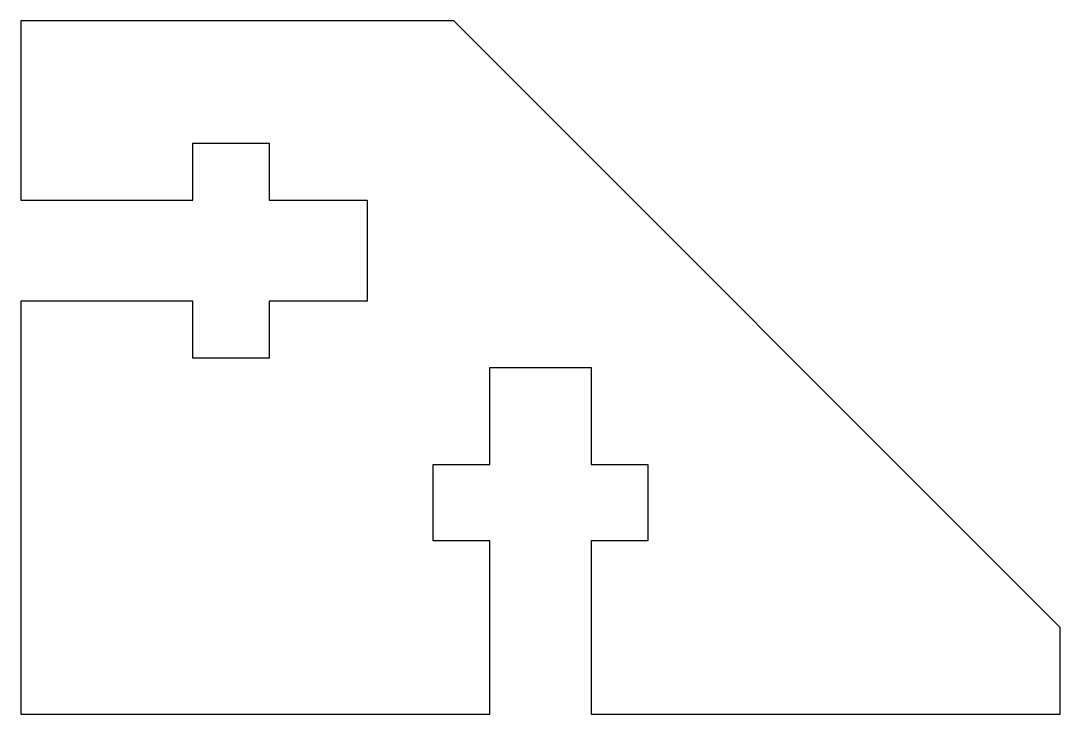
# Model space of a CAD drawing. Extents: x 0 to 1.5, y 0 to 1.
import ezdxf

# ---------------------------------------------------------------- set-up
doc = ezdxf.new("R2010")
doc.units = 0
doc.layers.get('0').update_dxf_attribs({"linetype": 'CONTINUOUS'})

msp = doc.modelspace()

# ---------------------------------------------------------------- linework, layer by layer
msp.add_lwpolyline([(0.2482, 0.5955), (0, 0.5955), (0, 0), (0.677, 0), (0.677, 0.25), (0.595, 0.25), (0.595, 0.36), (0.677, 0.36), (0.677, 0.5), (0.823, 0.5), (0.823, 0.36), (0.905, 0.36), (0.905, 0.25), (0.823, 0.25), (0.823, 0), (1.5, 0), (1.5, 0.125), (0.625, 1), (0, 1), (0, 0.7415), (0.2482, 0.7415), (0.2482, 0.8235), (0.3582, 0.8235), (0.3582, 0.7415), (0.5, 0.7415), (0.5, 0.5955), (0.3582, 0.5955), (0.3582, 0.5135), (0.2482, 0.5135)], close=True)

doc.saveas('drawing.dxf')
